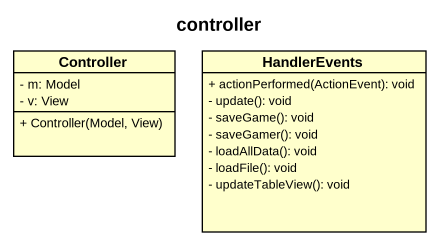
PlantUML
@startuml
title controller
hide circle
hide empty members
skinparam classAttributeIconSize 0
class Controller {
  - m: Model
  - v: View
  + Controller(Model, View)
}
class HandlerEvents {
  + actionPerformed(ActionEvent): void
  - update(): void
  - saveGame(): void
  - saveGamer(): void
  - loadAllData(): void
  - loadFile(): void
  - updateTableView(): void
}
@enduml
